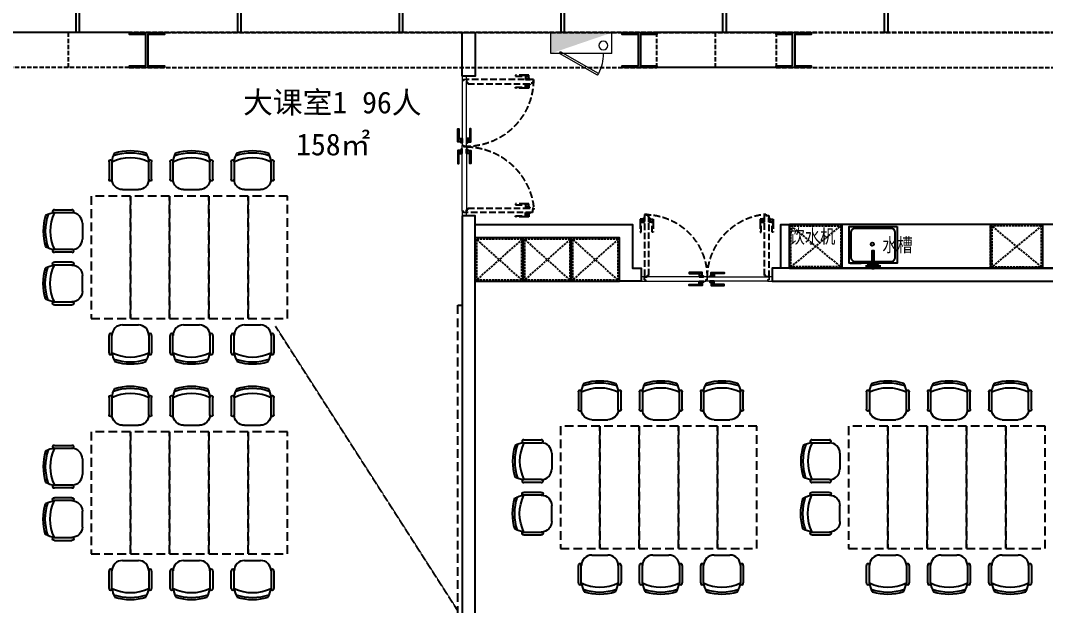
# Model space of a CAD drawing. Header units: millimetres. Extents: x 285006 to 3037698, y -2820855 to 192241.
# Drawn here: x 1117300 to 1129039, y -1088127 to -1081422 of the extents above; entities that cross this region are included whole.
import ezdxf
from ezdxf.enums import TextEntityAlignment as Align
from ezdxf.xclip import XClip

# ---------------------------------------------------------------- set-up
doc = ezdxf.new("R2010")
doc.units = ezdxf.units.MM
doc.header["$XCLIPFRAME"] = 2
doc.header["$PDMODE"] = 35
doc.header["$PDSIZE"] = -0.1
for name, pattern in [('1#C-6F$0$CONTINOUS', [0]), ('1#C-6F$0$DASHED2', [0.375, 0.25, -0.125]), ('DASH', [0.35, 0.25, -0.1]), ('DASHED', [0.75, 0.5, -0.25])]:
    doc.linetypes.add(name, pattern=pattern)
for name, color, linetype in [('!PboDS-洁具', 31, 'Continuous'), ('1#C-6F$0$0-XREF', 7, 'Continuous'), ('1#C-6F$0$S-W-BEAMLINE', 4, '1#C-6F$0$DASHED2'), ('6铝型材', 8, 'Continuous'), ('___', 4, 'Continuous'), ('__附着_A10-J_KJ_2_B_28F_SEN22M3I_设计区$0$A_WALL_BRIK(砌块墙)', 190, 'Continuous'), ('BS-SHORT CABINET', 30, 'Continuous'), ('DOOR', 60, 'Continuous'), ('DOOR--02', 8, 'Continuous'), ('DS-FINISH', 20, 'Continuous'), ('F-活动家具', 51, 'Continuous'), ('FF-FURN', 51, 'Continuous'), ('FF-TEXT', 50, 'Continuous'), ('FF-活动家具', 51, 'Continuous'), ('FF1-固定家具(落地、到顶)', 30, 'Continuous'), ('WALL', 255, 'Continuous'), ('WALL-地台', 8, 'Continuous')]:
    doc.layers.add(name, color=color, linetype=linetype)
for name, color, linetype, lineweight in [('1#C-6F$0$0XG-X', 1, 'Continuous', 18), ('DIM-1B-6F$0$A-ANNO-DIMS', 73, 'Continuous', 18), ('WALL-1C-6F-1$0$A-WALL-GLAZ', 142, 'Continuous', 18)]:
    doc.layers.add(name, color=color, linetype=linetype, lineweight=lineweight)
doc.styles.add('CCD_DIM', font='archs.shx', dxfattribs={"width": 0.7})
doc.styles.add('DIA', font='')
doc.styles.add('DIM-1B-6F$0$HYGB2014', font='hygbsz.shx', dxfattribs={"width": 0.7, "bigfont": 'hygbhz.shx'})
doc.styles.add('T9-L46$0$CCDI-TOG-01', font='arial.ttf')
doc.styles.get('DIA').set_extended_font_data('SimSun')
doc.dimstyles.new('DIM-1B-6F$0$DIMN', dxfattribs={"dimtxt": 300, "dimasz": 100, "dimexe": 250, "dimexo": 300, "dimgap": 0, "dimtad": 0, "dimdec": 0, "dimzin": 0, "dimdsep": 46, "dimtxsty": 'DIM-1B-6F$0$HYGB2014', "dimblk": 'DIM-1B-6F$0$_archtick', "dimcen": 0.09, "dimdle": 150, "dimclrt": 7, "dimazin": 0, "dimtfac": 1, "dimtdec": 0, "dimtix": 1, "dimtmove": 2, "dimatfit": 3, "dimfxl": 1, "dimtvp": 1, "dimtolj": 1, "dimtzin": 0, "dimarcsym": 0})
doc.dimstyles.new('DIM_100', dxfattribs={"dimscale": 100, "dimtxt": 1.5, "dimasz": 1, "dimexe": 1.5, "dimexo": 1.5, "dimgap": 0.6, "dimtad": 1, "dimdec": 0, "dimrnd": 5, "dimzin": 12, "dimdsep": 46, "dimtxsty": 'CCD_DIM', "dimblk": 'CCD_Dimension_Tick', "dimcen": 0.125, "dimclrd": 44, "dimclre": 44, "dimclrt": 50, "dimadec": 0, "dimazin": 0, "dimtfac": 1, "dimtdec": 0, "dimtix": 1, "dimtmove": 2, "dimatfit": 3, "dimldrblk": 'CCD_Leader_Dot', "dimfxl": 5, "dimtvp": 1, "dimtolj": 1, "dimtzin": 0, "dimarcsym": 0})

# ---------------------------------------------------------------- blocks, each defined once
blk = doc.blocks.new('DIM-1B-6F$0$_archtick')
at = {"const_width": 0.4}
blk.add_lwpolyline([(-0.7, -0.7), (0.7, 0.7)], dxfattribs=at)
blk = doc.blocks.new('CCD_Dimension_Tick')
at = {"color": 0, "linetype": 'ByBlock'}
for p, q in [((-1.09, 0), (0, 0)), ((0, 0), (1.09, 0))]:
    blk.add_line(p, q, dxfattribs=at)
at = {"color": 0, "linetype": 'Continuous', "const_width": 0.608}
blk.add_lwpolyline([(-0.61, -0.61), (0.61, 0.61)], dxfattribs=at)
blk = doc.blocks.new('*D1553')
at = {"layer": '___', "color": 44, "lineweight": -2, "transparency": 16777216}
for p, q in [((1162392, -1083359), (1162242, -1083359)), ((1162392, -1083459), (1162392, -1085509)), ((1162435, -1085609), (1162242, -1085609))]:
    blk.add_line(p, q, dxfattribs=at)
at = {"layer": 'Defpoints', "color": 0, "transparency": 16777216}
for p in [(1162518, -1083359), (1162392, -1085609), (1162585, -1085609), (1062583, -2814913), (1063708, -2814913), (1063708, -2816155)]:
    blk.add_point(p, dxfattribs=at)
at = {"layer": 'DIM-1B-6F$0$A-ANNO-DIMS', "color": 0, "lineweight": -2, "transparency": 16777216}
for p, q in [((1062583, -2815213), (1062583, -2816405)), ((1063708, -2815213), (1063708, -2816405)), ((1062433, -2816155), (1063858, -2816155))]:
    blk.add_line(p, q, dxfattribs=at)
at = {"layer": '___', "color": 44, "lineweight": -2, "transparency": 16777216, "xscale": 100, "yscale": 100, "zscale": 100}
for p, rotation in [((1162392, -1083359), 90), ((1162392, -1085609), 270)]:
    blk.add_blockref('CCD_Dimension_Tick', p, dxfattribs=dict(at, rotation=rotation))
at = {"layer": 'DIM-1B-6F$0$A-ANNO-DIMS', "color": 0, "lineweight": -2, "transparency": 16777216, "xscale": 100, "yscale": 100, "zscale": 100, "rotation": 180}
blk.add_blockref('DIM-1B-6F$0$_archtick', (1062583, -2816155), dxfattribs=at)
at = {"layer": 'DIM-1B-6F$0$A-ANNO-DIMS', "color": 0, "lineweight": -2, "transparency": 16777216, "xscale": 100, "yscale": 100, "zscale": 100}
blk.add_blockref('DIM-1B-6F$0$_archtick', (1063708, -2816155), dxfattribs=at)
at = {"layer": '___', "color": 50, "transparency": 16777216, "insert": (1162257, -1084484), "char_height": 150, "attachment_point": 5, "rotation": 90, "style": 'CCD_DIM'}
blk.add_mtext('\\A1;2250', dxfattribs=at)
at = {"layer": 'DIM-1B-6F$0$A-ANNO-DIMS', "color": 7, "transparency": 16777216, "insert": (1063145, -2815855), "char_height": 300, "attachment_point": 5, "style": 'DIM-1B-6F$0$HYGB2014'}
blk.add_mtext('\\A1;1125', dxfattribs=at)
blk = doc.blocks.new('*D1555')
at = {"layer": '___', "color": 44, "lineweight": -2, "transparency": 16777216}
for p, q in [((1154593, -1087071), (1154181, -1087071)), ((1154331, -1089276), (1154331, -1087171)), ((1154593, -1089376), (1154181, -1089376))]:
    blk.add_line(p, q, dxfattribs=at)
at = {"layer": 'Defpoints', "color": 0, "transparency": 16777216}
for p in [(1154331, -1087071), (1154743, -1087071, 0), (1154743, -1089376, 0), (1064833, -2814913), (1066533, -2814913), (1066533, -2816155)]:
    blk.add_point(p, dxfattribs=at)
at = {"layer": 'DIM-1B-6F$0$A-ANNO-DIMS', "color": 0, "lineweight": -2, "transparency": 16777216}
for p, q in [((1064833, -2815213), (1064833, -2816405)), ((1066533, -2815213), (1066533, -2816405)), ((1064683, -2816155), (1066683, -2816155))]:
    blk.add_line(p, q, dxfattribs=at)
at = {"layer": '___', "color": 44, "lineweight": -2, "transparency": 16777216, "xscale": 100, "yscale": 100, "zscale": 100}
for p, rotation in [((1154331, -1087071), 90), ((1154331, -1089376), 270)]:
    blk.add_blockref('CCD_Dimension_Tick', p, dxfattribs=dict(at, rotation=rotation))
at = {"layer": 'DIM-1B-6F$0$A-ANNO-DIMS', "color": 0, "lineweight": -2, "transparency": 16777216, "xscale": 100, "yscale": 100, "zscale": 100, "rotation": 180}
blk.add_blockref('DIM-1B-6F$0$_archtick', (1064833, -2816155), dxfattribs=at)
at = {"layer": 'DIM-1B-6F$0$A-ANNO-DIMS', "color": 0, "lineweight": -2, "transparency": 16777216, "xscale": 100, "yscale": 100, "zscale": 100}
blk.add_blockref('DIM-1B-6F$0$_archtick', (1066533, -2816155), dxfattribs=at)
at = {"layer": '___', "color": 50, "transparency": 16777216, "insert": (1154196, -1088224), "char_height": 150, "attachment_point": 5, "rotation": 90, "style": 'CCD_DIM'}
blk.add_mtext('\\A1;2305', dxfattribs=at)
at = {"layer": 'DIM-1B-6F$0$A-ANNO-DIMS', "color": 7, "transparency": 16777216, "insert": (1065683, -2815855), "char_height": 300, "attachment_point": 5, "style": 'DIM-1B-6F$0$HYGB2014'}
blk.add_mtext('\\A1;1700', dxfattribs=at)
blk = doc.blocks.new('WALL-1C-6F-1$0$mullion_____')
at = {"layer": '6铝型材'}
for p, q in [((-36798, -1713), (-36798, -1433)), ((-36798, -1433), (-36758, -1433)), ((-36758, -1713), (-36758, -1433)), ((-36798, -1713), (-36758, -1713)), ((-36778, -1713), (-36778, -1733))]:
    blk.add_line(p, q, dxfattribs=at)
blk = doc.blocks.new('WALL-1C-6F-1')
at = {"layer": 'WALL-地台', "linetype": 'DASH', "ltscale": 200}
blk.add_lwpolyline([(98375185, 18794859), (98375185, 18768923)], dxfattribs=at)
at = {"layer": 'WALL-1C-6F-1$0$A-WALL-GLAZ', "lineweight": -3, "rotation": 269.9999995734953}
for p in [(98376618, 18749213), (98376618, 18747361), (98376618, 18745509), (98376618, 18743657), (98376618, 18741805), (98376618, 18739953)]:
    blk.add_blockref('WALL-1C-6F-1$0$mullion_____', p, dxfattribs=at)
blk = doc.blocks.new('1#C-6F$0$单出口带卷盘消火栓')
at = {"layer": '1#C-6F$0$0XG-X'}
for p, q in [((368866, -61966), (368866, -61726)), ((368866, -61726), (369566, -61726)), ((369566, -61966), (369566, -61726)), ((368866, -61966), (368966, -61966)), ((368966, -61966), (369466, -61966)), ((369021, -62195), (369454, -61945)), ((369033, -62216), (369466, -61966)), ((369466, -61966), (369454, -61945)), ((369466, -61966), (369566, -61966)), ((369021, -62195), (369034, -62216))]:
    blk.add_line(p, q, dxfattribs=at)
blk.add_circle((368965, -61874), 50, dxfattribs=at)
blk.add_arc((369466, -61966), 500, 180, 207.134, dxfattribs=at)
blk.add_solid([(368866, -61726), (369566, -61966), (369566, -61726)], dxfattribs=at)
blk = doc.blocks.new('1#C-6F$0$A$C13D20D7F')
at = {"layer": '1#C-6F$0$S-W-BEAMLINE', "color": 6, "linetype": '1#C-6F$0$CONTINOUS'}
blk.add_lwpolyline([(380, 200), (20, 200), (20, 13), (0, 13), (0, 413), (20, 413), (20, 225), (380, 225), (380, 413), (400, 413), (400, 13), (380, 13)], close=True, dxfattribs=at)
blk = doc.blocks.new('dfgdergherhre')
at = {"layer": 'WALL-地台', "linetype": 'DASH', "ltscale": 200}
for p, q in [((3268329, 4589757, 0), (3268329, 4595796, 0)), ((3268729, 4589757, 0), (3268729, 4595796, 0)), ((3268729, 4589062, 0), (3268329, 4589062, 0)), ((3268329, 4582349, 0), (3268329, 4588391, 0)), ((3268729, 4582349, 0), (3268729, 4588391, 0)), ((3268329, 4582349, 0), (3268329, 4580983, 0)), ((3268729, 4582349, 0), (3268729, 4580983, 0)), ((3268729, 4581654, 0), (3268329, 4581654, 0))]:
    blk.add_line(p, q, dxfattribs=at)
at = {"layer": 'WALL-地台', "linetype": 'DASH', "ltscale": 200, "elevation": 0}
blk.add_lwpolyline([(3268329, 4589757), (3268729, 4589757), (3268729, 4588391), (3268329, 4588391)], close=True, dxfattribs=at)
at = {"layer": '1#C-6F$0$0-XREF', "ltscale": 1.5, "rotation": 359.999308722076}
for p in [(3268329, 4589745, 0), (3268329, 4587979, 0), (3268329, 4582337, 0)]:
    blk.add_blockref('1#C-6F$0$A$C13D20D7F', p, dxfattribs=at)
blk = doc.blocks.new('*U477')
at = {"layer": 'DOOR', "linetype": 'Continuous', "lineweight": 0, "ltscale": 1000}
for points in [[(-758, 17), (-758, 50), (-1461, 50), (-1461, 50), (-1461, 50), (-1461, 50), (-1461, 50), (-1461, 50), (-1461, 50), (-1461, 50), (-1461, 50), (-1461, 50), (-1461, 50), (-1461, 50), (-1461, 50), (-1461, 50), (-1461, 50), (-1462, 50), (-1462, 18), (-1447, 18), (-1447, 0), (-1446, 0), (-1446, 0), (-1446, 0), (-1446, 0), (-742, 0), (-742, 17)], [(-755, 20), (-755, 50), (-39, 50), (-39, 50), (-39, 50), (-39, 50), (-39, 50), (-39, 50), (-39, 50), (-39, 50), (-39, 50), (-39, 50), (-39, 50), (-39, 50), (-39, 50), (-39, 50), (-39, 50), (-38, 50), (-38, 18), (-53, 18), (-53, 0), (-54, 0), (-54, 0), (-54, 0), (-54, 0), (-739, 0), (-739, 20), (-755, 20)]]:
    blk.add_lwpolyline(points, close=True, dxfattribs=at)
at = {"layer": 'DOOR--02', "linetype": 'DASH', "ltscale": 300}
for p, q in [((-1509, 676), (-1509, 562)), ((-1363, 676), (-1363, 562)), ((-136, 676), (-136, 562)), ((10, 676), (10, 562))]:
    blk.add_line(p, q, dxfattribs=at)
at = {"layer": 'DOOR--02'}
for p, q in [((-835, 98), (-949, 98)), ((-665, 98), (-551, 98)), ((-835, -48), (-949, -48)), ((-665, -48), (-551, -48))]:
    blk.add_line(p, q, dxfattribs=at)
at = {"layer": 'DOOR--02', "linetype": 'DASH', "ltscale": 300}
for points in [[(-1473, 677), (-1473, 712), (-1511, 712), (-1511, 669)], [(-1511, 712), (-1499, 702), (-1499, 676)], [(-1461, 676), (-1461, 727), (-1471, 726), (-1471, 676), (-1461, 676)], [(-1471, 710), (-1461, 710)], [(-1411, 676), (-1411, 727), (-1401, 726), (-1401, 676), (-1411, 676)], [(-1401, 710), (-1411, 710)], [(-1399, 677), (-1399, 712), (-1361, 712), (-1361, 669)], [(-1361, 712), (-1373, 702), (-1373, 676)], [(-100, 677), (-100, 712), (-138, 712), (-138, 669)], [(-138, 712), (-126, 702), (-126, 676)], [(-88, 676), (-88, 727), (-98, 726), (-98, 676), (-88, 676)], [(-98, 710), (-88, 710)], [(-38, 676), (-38, 727), (-28, 726), (-28, 676), (-38, 676)], [(-28, 710), (-38, 710)], [(-26, 677), (-26, 712), (12, 712), (12, 669)], [(12, 712), (0, 702), (0, 676)], [(-1511, 676), (-1511, 562), (-1499, 562), (-1499, 676)], [(-1501, 676), (-1511, 676)], [(-1501, 676), (-1473, 676), (-1473, 676)], [(-1471, 693), (-1461, 693)], [(-1401, 693), (-1411, 693)], [(-1371, 676), (-1399, 676), (-1399, 676)], [(-1361, 676), (-1361, 562), (-1373, 562), (-1373, 676)], [(-1371, 676), (-1361, 676)], [(-138, 676), (-138, 562), (-126, 562), (-126, 676)], [(-128, 676), (-138, 676)], [(-128, 676), (-100, 676), (-100, 676)], [(-98, 693), (-88, 693)], [(-28, 693), (-38, 693)], [(2, 676), (-26, 676), (-26, 676)], [(12, 676), (12, 562), (0, 562), (0, 676)], [(2, 676), (12, 676)]]:
    blk.add_lwpolyline(points, dxfattribs=at)
for points in [[(-1473, 711), (-1473, 677), (-1471, 677), (-1471, 711)], [(-1428, 755), (-1461, 755), (-1461, 51), (-1461, 51), (-1461, 51), (-1461, 51), (-1461, 51), (-1461, 51), (-1461, 51), (-1461, 51), (-1461, 51), (-1461, 51), (-1461, 51), (-1461, 51), (-1461, 51), (-1461, 51), (-1461, 51), (-1461, 50), (-1429, 50), (-1429, 65), (-1411, 65), (-1411, 66), (-1411, 66), (-1411, 66), (-1411, 66), (-1411, 770), (-1428, 770)], [(-1399, 711), (-1399, 677), (-1401, 677), (-1401, 711)], [(-100, 711), (-100, 677), (-98, 677), (-98, 711)], [(-68, 766), (-38, 766), (-38, 51), (-38, 51), (-38, 51), (-38, 51), (-38, 51), (-38, 51), (-38, 51), (-38, 51), (-38, 51), (-38, 51), (-38, 51), (-38, 51), (-38, 51), (-38, 51), (-38, 51), (-38, 50), (-70, 50), (-70, 65), (-88, 65), (-88, 66), (-88, 66), (-88, 66), (-88, 66), (-88, 751), (-68, 751), (-68, 766)], [(-26, 711), (-26, 677), (-28, 677), (-28, 711)]]:
    blk.add_lwpolyline(points, close=True, dxfattribs=at)
at = {"layer": 'DOOR--02'}
for points in [[(-835, 100), (-949, 100), (-949, 88), (-835, 88)], [(-834, 62), (-800, 62), (-800, 100), (-843, 100)], [(-836, 50), (-785, 50), (-785, 60), (-836, 60), (-836, 50)], [(-835, 90), (-835, 100)], [(-800, 100), (-809, 88), (-835, 88)], [(-835, 90), (-835, 62), (-835, 62)], [(-819, 60), (-819, 50)], [(-802, 60), (-802, 50)], [(-664, 50), (-715, 50), (-715, 60), (-664, 60), (-664, 50)], [(-666, 62), (-700, 62), (-700, 100), (-657, 100)], [(-700, 100), (-691, 88), (-665, 88)], [(-698, 60), (-698, 50)], [(-681, 60), (-681, 50)], [(-665, 100), (-551, 100), (-551, 88), (-665, 88)], [(-665, 90), (-665, 100)], [(-665, 90), (-665, 62), (-665, 62)], [(-835, -50), (-949, -50), (-949, -38), (-835, -38)], [(-834, -12), (-800, -12), (-800, -50), (-843, -50)], [(-836, 0), (-785, 0), (-785, -10), (-836, -10), (-836, 0)], [(-835, -40), (-835, -12), (-835, -12)], [(-800, -50), (-809, -38), (-835, -38)], [(-835, -40), (-835, -50)], [(-819, -10), (-819, 0)], [(-802, -10), (-802, 0)], [(-664, 0), (-715, 0), (-715, -10), (-664, -10), (-664, 0)], [(-666, -12), (-700, -12), (-700, -50), (-657, -50)], [(-700, -50), (-691, -38), (-665, -38)], [(-698, -10), (-698, 0)], [(-681, -10), (-681, 0)], [(-665, -40), (-665, -12), (-665, -12)], [(-665, -50), (-551, -50), (-551, -38), (-665, -38)], [(-665, -40), (-665, -50)]]:
    blk.add_lwpolyline(points, dxfattribs=at)
for points in [[(-800, 62), (-835, 62), (-835, 60), (-800, 60)], [(-700, 62), (-665, 62), (-665, 60), (-700, 60)], [(-800, -12), (-835, -12), (-835, -10), (-800, -10)], [(-700, -12), (-665, -12), (-665, -10), (-700, -10)]]:
    blk.add_lwpolyline(points, close=True, dxfattribs=at)
at = {"layer": 'DOOR--02', "linetype": 'DASH', "ltscale": 300}
for centre, radius, start, end in [((-1494, 38), 736, 0.9237, 83.5121), ((-39, 50), 716, 89.9199, 182.4029)]:
    blk.add_arc(centre, radius, start, end, dxfattribs=at)
at = {"layer": 'DS-FINISH', "linetype": 'Continuous', "lineweight": 0, "ltscale": 1000}
for points in [[(-1500, 50), (-1465, 50), (-1465, 15), (-1450, 15), (-1450, 0), (-1500, 0), (-1500, 50)], [(-35, 50), (0, 50), (0, 0), (-50, 0), (-50, 15), (-35, 15), (-35, 50), (0, 50)]]:
    blk.add_lwpolyline(points, dxfattribs=at)
blk = doc.blocks.new('*U498')
at = {"layer": 'DOOR', "linetype": 'Continuous', "lineweight": 0, "ltscale": 1000}
for points in [[(-808, 17), (-808, 50), (-1561, 50), (-1561, 50), (-1561, 50), (-1561, 50), (-1561, 50), (-1561, 50), (-1561, 50), (-1561, 50), (-1561, 50), (-1561, 50), (-1561, 50), (-1561, 50), (-1561, 50), (-1561, 50), (-1561, 50), (-1562, 50), (-1562, 18), (-1547, 18), (-1547, 0), (-1546, 0), (-1546, 0), (-1546, 0), (-1546, 0), (-792, 0), (-792, 17)], [(-805, 20), (-805, 50), (-39, 50), (-39, 50), (-39, 50), (-39, 50), (-39, 50), (-39, 50), (-39, 50), (-39, 50), (-39, 50), (-39, 50), (-39, 50), (-39, 50), (-39, 50), (-39, 50), (-39, 50), (-38, 50), (-38, 18), (-53, 18), (-53, 0), (-54, 0), (-54, 0), (-54, 0), (-54, 0), (-789, 0), (-789, 20), (-805, 20)]]:
    blk.add_lwpolyline(points, close=True, dxfattribs=at)
at = {"layer": 'DOOR--02', "linetype": 'DASH', "ltscale": 300}
for p, q in [((-1610, 726), (-1610, 612)), ((-1464, 726), (-1464, 612)), ((-136, 726), (-136, 612)), ((10, 726), (10, 612))]:
    blk.add_line(p, q, dxfattribs=at)
at = {"layer": 'DOOR--02'}
for p, q in [((-885, 98), (-999, 98)), ((-715, 98), (-601, 98)), ((-885, -48), (-999, -48)), ((-715, -48), (-601, -48))]:
    blk.add_line(p, q, dxfattribs=at)
at = {"layer": 'DOOR--02', "linetype": 'DASH', "ltscale": 300}
for points in [[(-1574, 727), (-1574, 762), (-1612, 762), (-1612, 719)], [(-1612, 762), (-1600, 752), (-1600, 726)], [(-1612, 726), (-1612, 612), (-1600, 612), (-1600, 726)], [(-1602, 726), (-1612, 726)], [(-1602, 726), (-1574, 726), (-1574, 726)], [(-1562, 726), (-1562, 777), (-1572, 776), (-1572, 726), (-1562, 726)], [(-1572, 760), (-1562, 760)], [(-1572, 743), (-1562, 743)], [(-1512, 726), (-1512, 777), (-1502, 776), (-1502, 726), (-1512, 726)], [(-1502, 760), (-1512, 760)], [(-1502, 743), (-1512, 743)], [(-1500, 727), (-1500, 762), (-1462, 762), (-1462, 719)], [(-1472, 726), (-1500, 726), (-1500, 726)], [(-1462, 762), (-1474, 752), (-1474, 726)], [(-1462, 726), (-1462, 612), (-1474, 612), (-1474, 726)], [(-1472, 726), (-1462, 726)], [(-100, 727), (-100, 762), (-138, 762), (-138, 719)], [(-138, 762), (-126, 752), (-126, 726)], [(-138, 726), (-138, 612), (-126, 612), (-126, 726)], [(-128, 726), (-138, 726)], [(-128, 726), (-100, 726), (-100, 726)], [(-88, 726), (-88, 777), (-98, 776), (-98, 726), (-88, 726)], [(-98, 760), (-88, 760)], [(-98, 743), (-88, 743)], [(-38, 726), (-38, 777), (-28, 776), (-28, 726), (-38, 726)], [(-28, 760), (-38, 760)], [(-28, 743), (-38, 743)], [(-26, 727), (-26, 762), (12, 762), (12, 719)], [(2, 726), (-26, 726), (-26, 726)], [(12, 762), (0, 752), (0, 726)], [(12, 726), (12, 612), (0, 612), (0, 726)], [(2, 726), (12, 726)]]:
    blk.add_lwpolyline(points, dxfattribs=at)
for points in [[(-1574, 761), (-1574, 727), (-1572, 727), (-1572, 761)], [(-1529, 805), (-1562, 805), (-1562, 51), (-1562, 51), (-1562, 51), (-1562, 51), (-1562, 51), (-1562, 51), (-1562, 51), (-1562, 51), (-1562, 51), (-1562, 51), (-1562, 51), (-1562, 51), (-1562, 51), (-1562, 51), (-1562, 51), (-1562, 50), (-1530, 50), (-1530, 65), (-1512, 65), (-1512, 66), (-1512, 66), (-1512, 66), (-1512, 66), (-1512, 820), (-1529, 820)], [(-1500, 761), (-1500, 727), (-1502, 727), (-1502, 761)], [(-100, 761), (-100, 727), (-98, 727), (-98, 761)], [(-68, 816), (-38, 816), (-38, 51), (-38, 51), (-38, 51), (-38, 51), (-38, 51), (-38, 51), (-38, 51), (-38, 51), (-38, 51), (-38, 51), (-38, 51), (-38, 51), (-38, 51), (-38, 51), (-38, 51), (-38, 50), (-70, 50), (-70, 65), (-88, 65), (-88, 66), (-88, 66), (-88, 66), (-88, 66), (-88, 801), (-68, 801), (-68, 816)], [(-26, 761), (-26, 727), (-28, 727), (-28, 761)]]:
    blk.add_lwpolyline(points, close=True, dxfattribs=at)
at = {"layer": 'DOOR--02'}
for points in [[(-885, 100), (-999, 100), (-999, 88), (-885, 88)], [(-884, 62), (-850, 62), (-850, 100), (-893, 100)], [(-886, 50), (-835, 50), (-835, 60), (-886, 60), (-886, 50)], [(-885, 90), (-885, 100)], [(-850, 100), (-859, 88), (-885, 88)], [(-885, 90), (-885, 62), (-885, 62)], [(-869, 60), (-869, 50)], [(-852, 60), (-852, 50)], [(-714, 50), (-765, 50), (-765, 60), (-714, 60), (-714, 50)], [(-716, 62), (-750, 62), (-750, 100), (-707, 100)], [(-750, 100), (-741, 88), (-715, 88)], [(-748, 60), (-748, 50)], [(-731, 60), (-731, 50)], [(-715, 100), (-601, 100), (-601, 88), (-715, 88)], [(-715, 90), (-715, 100)], [(-715, 90), (-715, 62), (-715, 62)], [(-885, -50), (-999, -50), (-999, -38), (-885, -38)], [(-884, -12), (-850, -12), (-850, -50), (-893, -50)], [(-886, 0), (-835, 0), (-835, -10), (-886, -10), (-886, 0)], [(-885, -40), (-885, -12), (-885, -12)], [(-850, -50), (-859, -38), (-885, -38)], [(-885, -40), (-885, -50)], [(-869, -10), (-869, 0)], [(-852, -10), (-852, 0)], [(-714, 0), (-765, 0), (-765, -10), (-714, -10), (-714, 0)], [(-716, -12), (-750, -12), (-750, -50), (-707, -50)], [(-750, -50), (-741, -38), (-715, -38)], [(-748, -10), (-748, 0)], [(-731, -10), (-731, 0)], [(-715, -40), (-715, -12), (-715, -12)], [(-715, -50), (-601, -50), (-601, -38), (-715, -38)], [(-715, -40), (-715, -50)]]:
    blk.add_lwpolyline(points, dxfattribs=at)
for points in [[(-850, 62), (-885, 62), (-885, 60), (-850, 60)], [(-750, 62), (-715, 62), (-715, 60), (-750, 60)], [(-850, -12), (-885, -12), (-885, -10), (-850, -10)], [(-750, -12), (-715, -12), (-715, -10), (-750, -10)]]:
    blk.add_lwpolyline(points, close=True, dxfattribs=at)
at = {"layer": 'DOOR--02', "linetype": 'DASH', "ltscale": 300}
for centre, radius, start, end in [((-1594, 38), 786, 0.8702, 84.0232), ((-39, 50), 766, 89.9252, 182.2459)]:
    blk.add_arc(centre, radius, start, end, dxfattribs=at)
at = {"layer": 'DS-FINISH', "linetype": 'Continuous', "lineweight": 0, "ltscale": 1000}
for points in [[(-1600, 50), (-1565, 50), (-1565, 15), (-1550, 15), (-1550, 0), (-1600, 0), (-1600, 50)], [(-35, 50), (0, 50), (0, 0), (-50, 0), (-50, 15), (-35, 15), (-35, 50), (0, 50)]]:
    blk.add_lwpolyline(points, dxfattribs=at)
blk = doc.blocks.new('*U1165')
at = {"layer": 'FF1-固定家具(落地、到顶)', "color": 55, "linetype": 'DASH', "ltscale": 100}
for p, q in [((15, 481), (535, 15)), ((15, 15), (535, 481)), ((550, 0), (550, 497))]:
    blk.add_line(p, q, dxfattribs=at)
at = {"layer": 'FF1-固定家具(落地、到顶)'}
blk.add_lwpolyline([(0, 497), (550, 497), (550, 0), (0, 0)], close=True, dxfattribs=at)
at = {"layer": 'FF1-固定家具(落地、到顶)', "color": 55, "linetype": 'DASH', "ltscale": 100}
blk.add_lwpolyline([(15, 481), (535, 481), (535, 15), (15, 15)], close=True, dxfattribs=at)
blk = doc.blocks.new('A$C64783269')
at = {"layer": 'FF-活动家具'}
for p, q in [((1, 151), (1, 400)), ((41, 151), (41, 400)), ((570, 399), (570, 150)), ((610, 399), (610, 150)), ((419, 0), (191, 0))]:
    blk.add_line(p, q, dxfattribs=at)
for centre, radius, start, end in [((461, 332), 426, 152.8506, 170.8394), ((305, -144), 604, 64.0229, 115.9163), ((305, -200), 730, 70.8382, 109.1021), ((305, -192), 752, 72.7146, 107.2107), ((149, 332), 426, 9.0894, 27.0688), ((21, 405), 20.8, 344.5058, 195.4229), ((590, 405), 20.8, 344.5058, 195.4229), ((21, 145), 20.8, 164.5058, 15.4229), ((191, 150), 150, 179.9644, 269.9644), ((419, 150), 150, 269.9644, 359.9644), ((590, 145), 20.8, 164.5058, 15.4229)]:
    blk.add_arc(centre, radius, start, end, dxfattribs=at)
blk = doc.blocks.new('DFGDFGHDTH')
at = {"layer": 'FF-FURN', "linetype": 'DASHED', "ltscale": 200}
for points in [[(3283808, 4592442), (3283808, 4591042), (3284258, 4591042), (3284258, 4592442)], [(3284258, 4592442), (3284258, 4591042), (3284708, 4591042), (3284708, 4592442)], [(3284708, 4592442), (3284708, 4591042), (3285158, 4591042), (3285158, 4592442)], [(3285158, 4592442), (3285158, 4591042), (3285608, 4591042), (3285608, 4592442)], [(3285608, 4592442), (3285608, 4591042), (3286058, 4591042), (3286058, 4592442)]]:
    blk.add_lwpolyline(points, close=True, dxfattribs=at)
at = {"layer": 'FF-FURN', "linetype": 'DASHED', "ltscale": 200, "xscale": 0.8, "yscale": 0.8, "zscale": 0.8}
for p in [(3283964, 4592517), (3284664, 4592517), (3285364, 4592517)]:
    blk.add_blockref('A$C64783269', p, dxfattribs=at)
at = {"layer": 'FF-FURN', "linetype": 'DASHED', "ltscale": 200}
for p, xscale, yscale, zscale, rotation in [((3286158, 4591798), -0.8, 0.8, 0.8, 269.9999999999999), ((3286158, 4591686), 0.8000000000000002, 0.8000000000000002, 0.8000000000000002, 270.0000006730583), ((3283964, 4590967), -0.8, 0.8, 0.8, 180), ((3284664, 4590967), -0.8, 0.8, 0.8, 180), ((3285364, 4590967), -0.8, 0.8, 0.8, 180)]:
    blk.add_blockref('A$C64783269', p, dxfattribs=dict(at, xscale=xscale, yscale=yscale, zscale=zscale, rotation=rotation))
blk = doc.blocks.new('*U914')
at = {"layer": 'FF1-固定家具(落地、到顶)', "color": 55, "linetype": 'DASH', "ltscale": 100}
for p, q in [((15, 485), (585, 15)), ((15, 15), (585, 485)), ((600, 0), (600, 500))]:
    blk.add_line(p, q, dxfattribs=at)
at = {"layer": 'FF1-固定家具(落地、到顶)'}
blk.add_lwpolyline([(0, 500), (600, 500), (600, 0), (0, 0)], close=True, dxfattribs=at)
at = {"layer": 'FF1-固定家具(落地、到顶)', "color": 55, "linetype": 'DASH', "ltscale": 100}
blk.add_lwpolyline([(15, 485), (585, 485), (585, 15), (15, 15)], close=True, dxfattribs=at)
blk = doc.blocks.new('DSGERWGER4GYE4GYE4Y')
at = {"linetype": 'Continuous'}
blk.add_wipeout([(851396, -69747), (851396, -69197), (850976, -69197), (850976, -69747)], dxfattribs=at).translate(0, 0, 0).dxf.layer = 'F-活动家具'
at = {"layer": 'F-活动家具', "linetype": 'Continuous'}
for p, q in [((851459, -69434, 0), (851379, -69434, 0)), ((851429, -69384, 0), (851429, -69559, 0)), ((851459, -69509, 0), (851379, -69509, 0)), ((851396, -69734, 0), (851396, -69609, 0))]:
    blk.add_line(p, q, dxfattribs=at)
at = {"layer": 'F-活动家具', "linetype": 'Continuous', "elevation": 0}
for points in [[(850976, -69197), (851396, -69197), (851396, -69747), (850976, -69747), (850976, -69197)], [(851454, -69459), (851254, -69459), (851254, -69484), (851454, -69484), (851454, -69459)]]:
    blk.add_lwpolyline(points, dxfattribs=at)
blk.add_lwpolyline([(850996, -69267), (850996, -69677, 0.414214), (851046, -69727), (851326, -69727, 0.414214), (851376, -69677), (851376, -69267, 0.414214), (851326, -69217), (851046, -69217, 0.414214)], format="xyb", close=True, dxfattribs=at)
at = {"layer": 'F-活动家具', "linetype": 'Continuous'}
for centre, radius in [((851176, -69480, 0), 18.4), ((851429, -69434, 0), 25), ((851429, -69509, 0), 25)]:
    blk.add_circle(centre, radius, dxfattribs=at)
blk = doc.blocks.new('CCD_Leader_Dot')
at = {"color": 0, "linetype": 'ByBlock'}
blk.add_line((-5, 0), (-10, 0), dxfattribs=at)
at = {"color": 0, "linetype": 'ByBlock', "const_width": 5}
blk.add_lwpolyline([(-2.5, 0, 1), (2.5, 0, 1)], format="xyb", close=True, dxfattribs=at)
blk = doc.blocks.new('DFHFTHRTHRT')
at = {"layer": 'FF-TEXT', "color": 50, "style": 'DIA'}
for s, p in [('大课室1 96人 ', (904940, -349816)), ('158㎡', (905422, -349890))]:
    blk.add_text(s, height=250, rotation=89.9152, dxfattribs=at).set_placement(p, align=Align.MIDDLE_CENTER)

msp = doc.modelspace()

# ---------------------------------------------------------------- linework, layer by layer
at = {"color": 8, "linetype": 'DASH'}
msp.add_line((1122308.5, -1088185.5, 0), (1120222.2, -1084927.1, 0), dxfattribs=at)
at = {"layer": '1#C-6F$0$S-W-BEAMLINE', "linetype": '1#C-6F$0$CONTINOUS'}
for p, q in [((1125954.8, -1081560.6, 0), (1124588.8, -1081560.6, 0)), ((1125954.8, -1081960.6, 0), (1124588.8, -1081960.6, 0))]:
    msp.add_line(p, q, dxfattribs=at)
at = {"layer": 'BS-SHORT CABINET', "elevation": 0}
msp.add_lwpolyline([(1126108.5, -1083760.8), (1126108.5, -1084260.8), (1131784.2, -1084260.8), (1131784.2, -1083760.8)], close=True, dxfattribs=at)
at = {"layer": 'FF-FURN', "linetype": 'DASHED', "ltscale": 200, "elevation": 0}
msp.add_lwpolyline([(1122358.5, -1091685.5), (1122308.5, -1091685.5), (1122308.5, -1084685.5), (1122358.5, -1084685.5)], close=True, dxfattribs=at)
at = {"layer": 'WALL', "elevation": 0}
for points in [[(1122358.5, -1082060.7), (1122358.5, -1081560.9), (1122508.5, -1081560.9), (1122508.5, -1082060.7)], [(1122358.5, -1083660.7), (1122358.5, -1093210.3), (1122508.5, -1093210.3), (1122508.5, -1083660.7)], [(1126108.5, -1083760.8), (1126108.5, -1084260.8), (1126008.5, -1084260.8), (1126008.5, -1083760.8)], [(1131884.2, -1084260.8), (1126008.5, -1084260.8), (1126008.5, -1084260.8), (1125908.5, -1084260.8), (1125908.5, -1084410.8), (1126158.5, -1084410.8), (1126158.5, -1084410.8), (1131734.2, -1084410.8), (1131734.2, -1084410.8), (1131984.2, -1084410.8), (1131984.2, -1084260.8), (1131884.2, -1084260.8)]]:
    msp.add_lwpolyline(points, close=True, dxfattribs=at)
for points in [[(1122508.5, -1083760.8), (1124308.5, -1083760.8), (1124308.5, -1084260.8), (1124408.5, -1084260.8), (1124408.5, -1084410.8), (1124158.5, -1084410.8), (1124158.5, -1083910.8), (1122508.5, -1083910.8)], [(1124158.5, -1083910.8), (1122508.5, -1083910.8)]]:
    msp.add_lwpolyline(points, dxfattribs=at)

# ---------------------------------------------------------------- block references
msp.add_blockref('*U914', (1126108.5, -1084260.8, 0))
at = {"xscale": -1}
for name, p in [('*U914', (1129008.5, -1084260.8, 0)), ('*U1165', (1123058.5, -1084410.8, 0)), ('*U1165', (1123608.5, -1084410.8, 0)), ('*U1165', (1124158.5, -1084410.8, 0))]:
    msp.add_blockref(name, p, dxfattribs=at)
at = {"layer": '1#C-6F$0$0-XREF', "ltscale": 1.5}
ref = msp.add_blockref('WALL-1C-6F-1', (-17657592, 97293851, 0), dxfattribs=dict(at, rotation=269.999308722076))
XClip(ref).set_block_clipping_path([(98372385.8231538981, 18767467.007476639), (98391135.4026873261, 18767467.2336917371), (98391134.7242774069, 18823696.4636914618), (98372385.144743979, 18823696.2374763638)])
at = {"layer": '1#C-6F$0$0XG-X', "xscale": -1, "rotation": 359.999308721688}
msp.add_blockref('1#C-6F$0$单出口带卷盘消火栓', (1492940.9, -1019838.6, 0), dxfattribs=at)
at = {"layer": '__附着_A10-J_KJ_2_B_28F_SEN22M3I_设计区$0$A_WALL_BRIK(砌块墙)'}
for name, p, rotation in [('dfgdergherhre', (-3463802.4, 2186768.2), 270), ('DFGDFGHDTH', (4404166.5, 3507606.4, 0), 180), ('DFGDFGHDTH', (4404166.5, 3504906.4, 0), 180), ('DFGDFGHDTH', (4409542.5, 3504969.1), 180), ('DFGDFGHDTH', (4412842.3, 3504969.1), 180)]:
    msp.add_blockref(name, p, dxfattribs=dict(at, rotation=rotation))
at = {"layer": 'DS-FINISH', "xscale": -1, "rotation": 270}
msp.add_blockref('*U498', (1122358.5, -1082060.7, 0), dxfattribs=at)
at = {"layer": 'DS-FINISH', "xscale": -1}
msp.add_blockref('*U477', (1124408.5, -1084410.8, 0), dxfattribs=at)

# ---------------------------------------------------------------- texts
at = {"layer": 'FF-TEXT', "color": 2, "style": 'T9-L46$0$CCDI-TOG-01', "width": 0.8}
msp.add_text('饮水机', height=160, dxfattribs=at).set_placement((1126108.3, -1083975, 0))

# ---------------------------------------------------------------- dimensions: what is measured, and where the dimension line sits
at = {"layer": '___'}
dim = msp.add_aligned_dim(p1=(1154743.2, -1089375.6, 0), p2=(1154743.2, -1087071.4, 0), distance=412.6, dimstyle='DIM_100', override={"dimfxlon": 1}, dxfattribs=at)
dim.commit()
dim.dimension.update_dxf_attribs({"geometry": '*D1555', "text_midpoint": (1154195.5, -1088223.5)})
at = {"layer": 'DIM-1B-6F$0$A-ANNO-DIMS'}
for p1, p2, picture, middle in [((1062582.7, -2814913.1), (1063707.7, -2814913.1), '*D1553', (1063145.2, -2815854.7)), ((1064832.7, -2814913.1), (1066532.7, -2814913.1), '*D1555', (1065682.7, -2815854.7))]:
    dim = msp.add_aligned_dim(p1=p1, p2=p2, distance=-1241.6, dimstyle='DIM-1B-6F$0$DIMN', dxfattribs=at)
    dim.commit()
    dim.dimension.update_dxf_attribs({"geometry": picture, "text_midpoint": middle})

# ---------------------------------------------------------------- next in the draw order: block references
at = {"layer": '!PboDS-洁具', "rotation": 270}
msp.add_blockref('DSGERWGER4GYE4GYE4Y', (1196535.9, -232808.2), dxfattribs=at)

# ---------------------------------------------------------------- next in the draw order: block references
at = {"layer": '___', "rotation": 270}
msp.add_blockref('DFHFTHRTHRT', (1470772.2, -177420.6), dxfattribs=at)

# ---------------------------------------------------------------- next in the draw order: texts
at = {"layer": 'FF-TEXT', "color": 2, "style": 'T9-L46$0$CCDI-TOG-01', "width": 0.8}
msp.add_text('水槽', height=160, dxfattribs=at).set_placement((1127169.3, -1084073.1, 0))

# ---------------------------------------------------------------- next in the draw order: dimensions: what is measured, and where the dimension line sits
at = {"layer": '___'}
dim = msp.add_linear_dim(base=(1162391.7, -1085609.5), p1=(1162518.5, -1083359.5), p2=(1162585.4, -1085609.5), angle=270, dimstyle='DIM_100', override={"dimfxlon": 1}, dxfattribs=at)
dim.commit()
dim.dimension.update_dxf_attribs({"geometry": '*D1553', "text_midpoint": (1162256.7, -1084484.5)})

doc.saveas('drawing.dxf')
